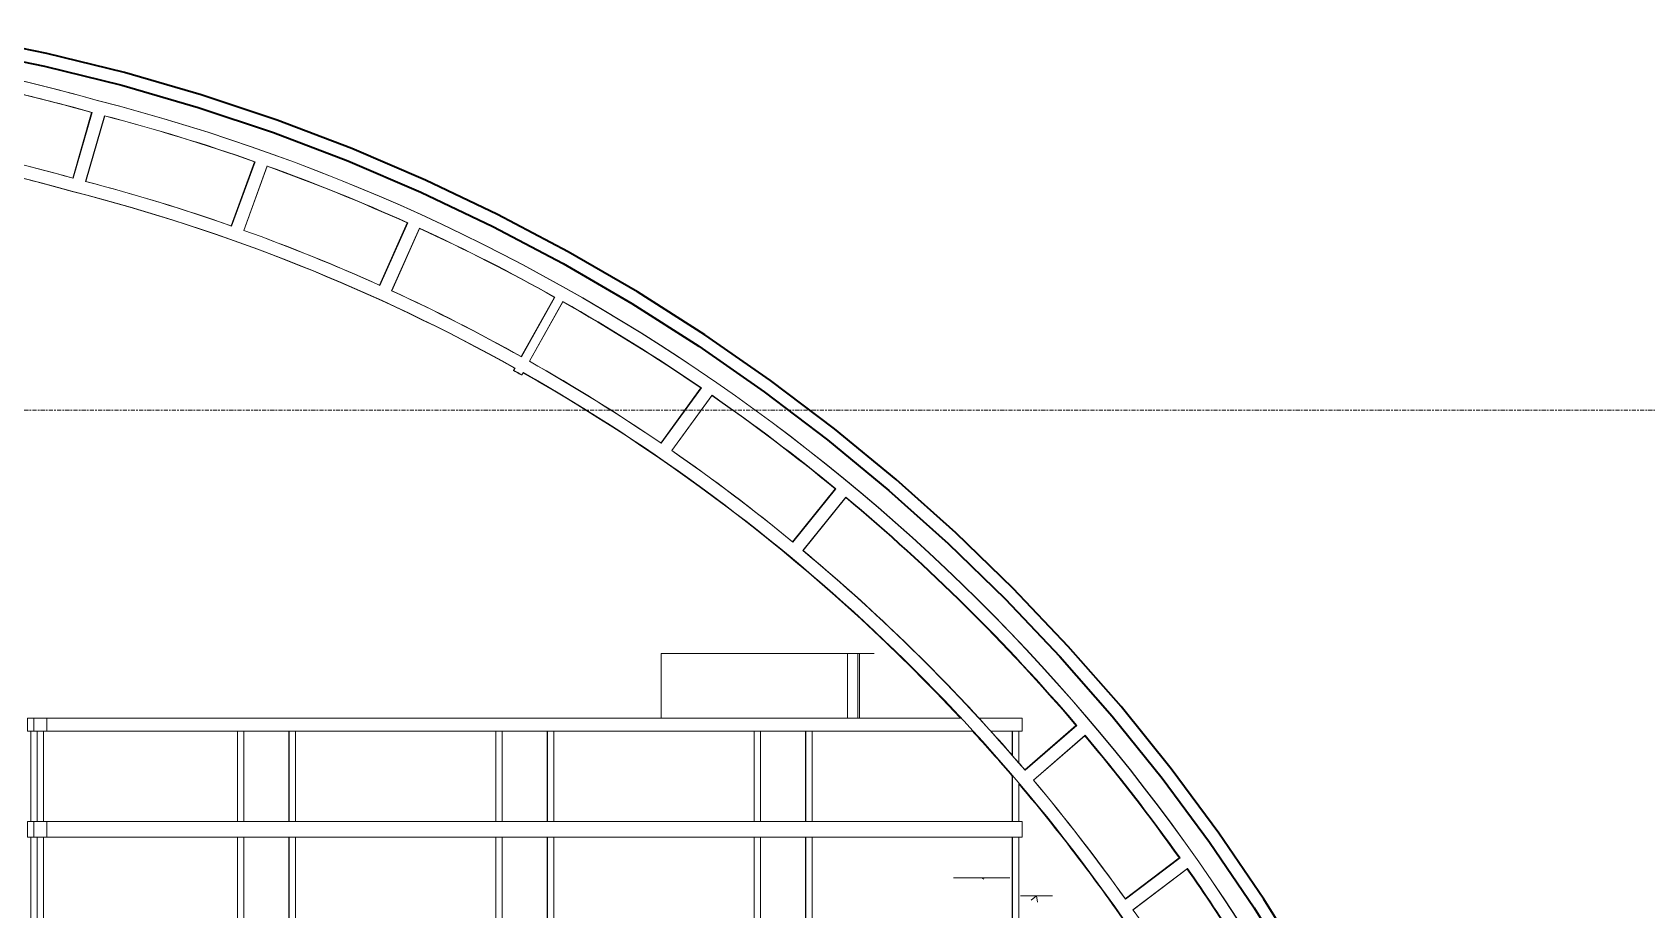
# Model space of a CAD drawing. Header units: millimetres. Extents: x -6070 to 23476, y -682 to 8474.
# Drawn here: x 10260 to 16509, y 4976 to 8372 of the extents above; entities that cross this region are included whole.
import ezdxf

# ---------------------------------------------------------------- set-up
doc = ezdxf.new("R2010")
doc.units = ezdxf.units.MM
doc.linetypes.add('Centre', pattern=[31.75, 6.35, -4.7625, 15.875, -4.7625])
for name, color, linetype, lineweight in [('A-FLOR-LEVL', 51, 'Continuous', 9), ('A-ROOF', 132, 'Continuous', 9), ('M-HVAC-DUCT', 70, 'Continuous', 9), ('P-PIPE', 3, 'Continuous', 9), ('S-BEAM', 12, 'Continuous', 9), ('Балясины', 7, 'Continuous', 9), ('Верхние поручни', 7, 'Continuous', 9), ('Поручни', 250, 'Continuous', 18)]:
    doc.layers.add(name, color=color, linetype=linetype, lineweight=lineweight)

# ---------------------------------------------------------------- blocks, each defined once
blk = doc.blocks.new('Structural Framing 403 - Structural Framing 400-3251128-Section 2')
at = {"layer": 'S-BEAM'}
for p, q in [((10491.2, 8061.7), (10418.2, 7806.9)), ((10511.3, 8108), (10511.7, 8108)), ((10466.6, 7794.2), (10539.6, 8049)), ((10540, 8049), (10467, 7794.2)), ((11122.1, 7871), (11031.4, 7622)), ((11078.5, 7605.2), (11169.2, 7854.3)), ((11169.6, 7854.2), (11079, 7605.2)), ((10466.6, 7794.2), (10467, 7794.2)), ((11713.3, 7634.3), (11605.5, 7392.2)), ((11078.5, 7605.2), (11079, 7605.2)), ((11651.1, 7371.5), (11758.8, 7613.6)), ((11759.2, 7613.6), (11651.5, 7371.5)), ((11651.1, 7371.5), (11651.5, 7371.5)), ((12283.2, 7347.1), (12153.8, 7115.8)), ((12184.1, 7098.8), (12313.5, 7330.1)), ((12313.9, 7330), (12184.5, 7098.8)), ((12129.4, 7072.2), (12124.6, 7063.4)), ((12184.1, 7098.8), (12184.5, 7098.8)), ((12154.8, 7046.4), (12159.7, 7055.1)), ((12154.8, 7046.4), (12155.2, 7046.4)), ((12160, 7055), (12155.2, 7046.4)), ((12850, 6995.7), (12694.2, 6781.2)), ((12735.4, 6752.9), (12891.2, 6967.3)), ((12891.4, 6967.1), (12735.8, 6752.9)), ((12735.4, 6752.9), (12735.8, 6752.9)), ((13370.9, 6604.7), (13204.1, 6398.7)), ((13242.6, 6366.8), (13409.4, 6572.8)), ((13409.7, 6572.6), (13243, 6366.8)), ((13242.6, 6366.8), (13243, 6366.8)), ((14302.8, 5689.7), (14102.8, 5515.8)), ((14135.1, 5477.7), (14335.1, 5651.6)), ((14335.4, 5651.4), (14135.5, 5477.7)), ((14135.1, 5477.7), (14135.5, 5477.7)), ((14702.9, 5176.7), (14491.2, 5017.2)), ((14520, 4976.3), (14731.8, 5135.8)), ((14732.1, 5135.8), (14520.4, 4976.3)), ((14520.4, 4976.3), (14520, 4976.3))]:
    blk.add_line(p, q, dxfattribs=at)
for centre, major_axis, start_param, end_param in [((8431.7, 718.7), (0, 7676.3), 6.008849, 6.205179), ((8432.1, 718.7), (0, 7676.3), 6.008849, 6.165956), ((8431.7, 718.7), (0, 7626.3), 6.009732, 6.087611), ((8431.7, 718.7), (0, 7311.3), 6.008237, 6.558134), ((8667.3, 881.6), (0, 7457.9), 5.275765, 6.033338), ((8667.7, 881.6), (0, 7457.9), 5.275765, 6.033338), ((8667.3, 881.6), (0, 7407.9), 5.945423, 6.027662), ((8431.7, 718.7), (0, 7361.3), 6.009941, 6.08811), ((8432.1, 718.7), (0, 7361.3), 6.009994, 6.08811), ((8667.3, 881.6), (0, 7407.9), 5.859422, 5.938673), ((8667.3, 881.6), (0, 7092.9), 5.773249, 6.033968), ((8667.3, 881.6), (0, 7142.9), 5.945842, 6.028542), ((8667.7, 881.6), (0, 7142.9), 5.945896, 6.028542), ((8667.3, 881.6), (0, 7142.9), 5.85924, 5.938842), ((8667.7, 881.6), (0, 7142.9), 5.859288, 5.938842), ((8667.3, 881.6), (0, 7407.9), 5.773249, 5.852672), ((8667.3, 881.6), (0, 7142.9), 5.773249, 5.85224), ((8667.7, 881.6), (0, 7142.9), 5.773296, 5.85224), ((8667.3, 881.6), (0, 7407.9), 5.683198, 5.768562), ((8667.3, 881.6), (0, 7082.9), 5.768347, 5.773249), ((8667.3, 881.6), (0, 7142.9), 5.684249, 5.768388), ((8667.7, 881.6), (0, 7142.9), 5.684296, 5.768388), ((8667.3, 881.6), (0, 7092.9), 5.275765, 5.768354), ((8667.3, 881.6), (0, 7407.9), 5.595246, 5.676446), ((8667.3, 881.6), (0, 7142.9), 5.594977, 5.677247), ((8667.7, 881.6), (0, 7142.9), 5.595015, 5.677247), ((8667.3, 881.6), (0, 7407.9), 5.418719, 5.588497), ((8667.3, 881.6), (0, 7142.9), 5.418376, 5.587977), ((8667.7, 881.6), (0, 7142.9), 5.418405, 5.587977), ((8667.3, 881.6), (0, 7407.9), 5.330866, 5.411969), ((8667.3, 881.6), (0, 7142.9), 5.329853, 5.411375), ((8667.7, 881.6), (0, 7142.9), 5.329878, 5.411375), ((8667.3, 881.6), (0, 7407.9), 5.275765, 5.324113), ((8667.7, 881.6), (0, 7142.9), 5.275765, 5.322849)]:
    blk.add_ellipse(centre, major_axis=major_axis, ratio=0.999984, start_param=start_param, end_param=end_param, dxfattribs=at)
blk = doc.blocks.new('Structural Framing 404 - Structural Framing 400-3251352-Section 2')
at = {"layer": 'S-BEAM'}
for p, q in [((10416.4, 7807.4), (10489.3, 8061.7)), ((10491, 8061.7), (10417.9, 7807)), ((10491, 8061.7), (10489.3, 8061.7)), ((11029.5, 7622.6), (11119.9, 7871)), ((11121.6, 7871), (11031, 7622)), ((11121.6, 7871), (11119.9, 7871)), ((10416.4, 7755.4), (10414.7, 7755.4)), ((11603.7, 7393), (11711.1, 7634.3)), ((11712.7, 7634.3), (11605, 7392.3)), ((11712.7, 7634.3), (11711.1, 7634.3)), ((12152, 7116.8), (12280.8, 7347.1)), ((12282.5, 7347.1), (12153.3, 7116)), ((12282.5, 7347.1), (12280.8, 7347.1)), ((12122.2, 7063.4), (12127.1, 7072.2)), ((12123.9, 7063.4), (12122.2, 7063.4)), ((12128.7, 7072.2), (12123.9, 7063.4)), ((12128.7, 7072.2), (12127.1, 7072.2)), ((12154.1, 7046.4), (12152.4, 7046.4)), ((12692.4, 6782.3), (12847.4, 6995.7)), ((12849.1, 6995.7), (12693.6, 6781.6)), ((12849.1, 6995.7), (12847.4, 6995.7)), ((13202.5, 6400), (13368.1, 6604.7)), ((13369.8, 6604.7), (13203.5, 6399.2)), ((13369.8, 6604.7), (13368.1, 6604.7)), ((14101.5, 5517.3), (14299.8, 5689.7)), ((14301.5, 5689.7), (14102.1, 5516.3)), ((14301.5, 5689.7), (14299.8, 5689.7)), ((14490.4, 5018.8), (14699.9, 5176.7)), ((14701.6, 5176.7), (14491, 5018)), ((14701.6, 5176.7), (14699.9, 5176.7))]:
    blk.add_line(p, q, dxfattribs=at)
for centre, major_axis, start_param, end_param in [((8430.3, 718.7), (0, 7626.3), 6.009732, 6.087325), ((8432, 718.7), (0, 7626.3), 6.009732, 6.048672), ((8430.3, 718.7), (0, 7311.3), 6.008237, 6.243907), ((8665.8, 881.6), (0, 7407.9), 5.945423, 6.027352), ((8667.5, 881.6), (0, 7407.9), 5.945423, 6.027571), ((8432, 718.7), (0, 7311.3), 6.008237, 6.047489), ((8665.8, 881.6), (0, 7407.9), 5.859422, 5.93835), ((8667.5, 881.6), (0, 7407.9), 5.859422, 5.938564), ((8665.8, 881.6), (0, 7092.9), 5.773249, 6.033968), ((8667.5, 881.6), (0, 7092.9), 5.773249, 6.033968), ((8665.8, 881.6), (0, 7407.9), 5.773249, 5.852339), ((8667.5, 881.6), (0, 7407.9), 5.773249, 5.852548), ((8665.8, 881.6), (0, 7407.9), 5.683198, 5.768227), ((8667.5, 881.6), (0, 7407.9), 5.683198, 5.768426), ((8665.8, 881.6), (0, 7082.9), 5.768347, 5.773249), ((8667.5, 881.6), (0, 7082.9), 5.768347, 5.773249), ((8665.8, 881.6), (0, 7092.9), 5.462767, 5.768059), ((8667.5, 881.6), (0, 7092.9), 5.462767, 5.768267), ((8665.8, 881.6), (0, 7407.9), 5.595246, 5.67612), ((8667.5, 881.6), (0, 7407.9), 5.595246, 5.676305), ((8665.8, 881.6), (0, 7407.9), 5.418719, 5.588169), ((8667.5, 881.6), (0, 7407.9), 5.418719, 5.588346), ((8665.8, 881.6), (0, 7092.9), 5.419892, 5.45315), ((8667.5, 881.6), (0, 7092.9), 5.42026, 5.45315), ((8665.8, 881.6), (0, 7407.9), 5.330866, 5.411708), ((8667.5, 881.6), (0, 7407.9), 5.330866, 5.411883), ((8667.5, 881.6), (0, 7092.9), 5.303631, 5.414814), ((8665.8, 881.6), (0, 7092.9), 5.303631, 5.414446), ((8665.8, 881.6), (0, 7407.9), 5.275765, 5.323865), ((8667.5, 881.6), (0, 7407.9), 5.275765, 5.324031)]:
    blk.add_ellipse(centre, major_axis=major_axis, ratio=0.999729, start_param=start_param, end_param=end_param, dxfattribs=at)
blk = doc.blocks.new('Structural Framing 405 - Structural Framing 400-3251881-Section 2')
at = {"layer": 'S-BEAM'}
for p, q in [((10467.4, 7794.2), (10540.2, 8048.3)), ((11079.3, 7605.2), (11169.6, 7853.3)), ((11651.9, 7371.5), (11759.1, 7612.4)), ((12184.9, 7098.8), (12313.5, 7328.6)), ((12155.6, 7046.4), (12155.3, 7046.4)), ((12155.6, 7046.4), (12159.7, 7053.7)), ((12736.2, 6752.9), (12890.8, 6965.7)), ((13243.4, 6366.8), (13408.7, 6571)), ((14135.9, 5477.7), (14333.7, 5649.6)), ((14520.8, 4976.3), (14730.1, 5133.9))]:
    blk.add_line(p, q, dxfattribs=at)
for centre, major_axis, start_param, end_param in [((8432.5, 718.7), (0, 7676.3), 6.008849, 6.165956), ((8668.1, 881.6), (0, 7457.9), 5.275765, 6.033338), ((8432.5, 718.7), (0, 7361.3), 6.0103, 6.08811), ((8668.1, 881.6), (0, 7142.9), 5.946225, 6.028542), ((8668.1, 881.6), (0, 7142.9), 5.859632, 5.938842), ((8668.1, 881.6), (0, 7142.9), 5.773642, 5.85224), ((8668.1, 881.6), (0, 7142.9), 5.684629, 5.768388), ((8668.1, 881.6), (0, 7142.9), 5.595356, 5.677247), ((8668.1, 881.6), (0, 7142.9), 5.456123, 5.587977), ((8668.1, 881.6), (0, 7142.9), 5.428931, 5.446671), ((8668.1, 881.6), (0, 7142.9), 5.418718, 5.423623), ((8668.1, 881.6), (0, 7142.9), 5.330175, 5.411375)]:
    blk.add_ellipse(centre, major_axis=major_axis, ratio=0.999994, start_param=start_param, end_param=end_param, dxfattribs=at)
blk = doc.blocks.new('Coupling - Generic - Standard-3346047-Section 2')
at = {"layer": 'P-PIPE'}
for p, q in [((14209.4, 5030.3), (14085, 5030.3)), ((14209.4, 5029.7), (14085.1, 5029.7)), ((14147.3, 5029.7), (14147.2, 5030.3))]:
    blk.add_line(p, q, dxfattribs=at)
blk = doc.blocks.new('Flange - Slip-on - Steel - PN 10 - Standard-3172008-Section 2')
at = {"layer": 'P-PIPE'}
for p, q in [((14044.4, 5099.6), (13826.5, 5099.6)), ((13935.4, 5099.7), (13935.5, 5099.6)), ((13935.4, 5099.7), (13935.4, 5099.7)), ((13935.5, 5099.6), (13935.6, 5099.5))]:
    blk.add_line(p, q, dxfattribs=at)
blk = doc.blocks.new('Flange - Slip-on - Steel - PN 10 - Standard-V1-Section 2')
at = {"layer": 'P-PIPE'}
for p, q in [((13826.3, 5099.8), (14044.2, 5099.8)), ((13935.2, 5099.8), (13935.1, 5099.9)), ((13935.3, 5099.7), (13935.2, 5099.8)), ((13935.4, 5099.7), (13935.3, 5099.7))]:
    blk.add_line(p, q, dxfattribs=at)
blk = doc.blocks.new('Ограждение - 25mm-V29-Section 2')
at = {"layer": 'Балясины'}
for p, q in [((10253.7, 5317.4), (10253.7, 5667.4)), ((10253.7, 4617.4), (10253.7, 5257.4)), ((10253.7, 4617.4), (10278.7, 4617.4))]:
    blk.add_line(p, q, dxfattribs=at)
blk = doc.blocks.new('Ограждение - 25mm-V30-Section 2')
at = {"layer": 'Балясины'}
for p, q in [((14053.6, 5667.4), (14053.6, 5572)), ((14078.8, 5543.5), (14078.8, 5667.4)), ((14053.6, 5494.1), (14053.6, 5317.4)), ((14078.8, 5317.4), (14078.8, 5464.6)), ((14053.6, 5257.4), (14053.6, 4834.5)), ((14078.8, 4834.5), (14078.8, 5257.4))]:
    blk.add_line(p, q, dxfattribs=at)
blk = doc.blocks.new('Ограждение - 25mm-V31-Section 2')
at = {"layer": 'Балясины'}
for p, q in [((14053.7, 5571.9), (14053.7, 5667.4)), ((14078.7, 5543.6), (14078.7, 5667.4)), ((14053.7, 5317.4), (14053.7, 5494)), ((14078.7, 5317.4), (14078.7, 5464.7)), ((14053.7, 4617.4), (14053.7, 5257.4)), ((14078.7, 4617.4), (14078.7, 5257.4)), ((14053.7, 4617.4), (14078.7, 4617.4))]:
    blk.add_line(p, q, dxfattribs=at)
blk = doc.blocks.new('Ограждение - 25mm-V32-Section 2')
at = {"layer": 'Балясины'}
for p, q in [((10278.6, 5317.4), (10278.6, 5667.4)), ((10303.8, 5667.4), (10303.8, 5317.4)), ((10278.6, 4617.4), (10278.6, 5257.4)), ((10303.8, 5257.4), (10303.8, 4617.4))]:
    blk.add_line(p, q, dxfattribs=at)
blk = doc.blocks.new('Ограждение - 25mm-V33-Section 2')
at = {"layer": 'Балясины'}
for p, q in [((11253.6, 5667.4), (11253.6, 5317.4)), ((11253.8, 5317.4), (11253.8, 5667.4)), ((11278.8, 5317.4), (11278.8, 5667.4)), ((11253.6, 5257.4), (11253.6, 4834.5)), ((11253.8, 4834.5), (11253.8, 5257.4)), ((11278.8, 4834.5), (11278.8, 5257.4))]:
    blk.add_line(p, q, dxfattribs=at)
blk = doc.blocks.new('Ограждение - 25mm-V34-Section 2')
at = {"layer": 'Балясины'}
for p, q in [((12253.6, 5667.4), (12253.6, 5317.4)), ((12253.8, 5317.4), (12253.8, 5667.4)), ((12278.8, 5317.4), (12278.8, 5667.4)), ((12253.6, 5257.4), (12253.6, 4834.5)), ((12253.8, 4834.5), (12253.8, 5257.4)), ((12278.8, 4834.5), (12278.8, 5257.4))]:
    blk.add_line(p, q, dxfattribs=at)
blk = doc.blocks.new('Ограждение - 25mm-V35-Section 2')
at = {"layer": 'Балясины'}
for p, q in [((13253.6, 5667.4), (13253.6, 5317.4)), ((13253.7, 5317.4), (13253.7, 5667.4)), ((13278.7, 5317.4), (13278.7, 5667.4)), ((13253.6, 5257.4), (13253.6, 4834.5)), ((13253.7, 4834.5), (13253.7, 5257.4)), ((13278.7, 4834.5), (13278.7, 5257.4))]:
    blk.add_line(p, q, dxfattribs=at)
blk = doc.blocks.new('Ограждение - 25mm-V36-Section 2')
at = {"layer": 'Балясины'}
for p, q in [((13053.7, 5317.4), (13053.7, 5667.4)), ((13053.8, 5317.4), (13053.8, 5667.4)), ((13078.8, 5667.4), (13078.8, 5317.4)), ((13053.7, 4834.5), (13053.7, 5257.4)), ((13053.8, 4617.4), (13053.8, 5257.4)), ((13078.8, 5257.4), (13078.8, 4617.4)), ((13053.8, 4617.4), (13078.8, 4617.4))]:
    blk.add_line(p, q, dxfattribs=at)
blk = doc.blocks.new('Ограждение - 25mm-V37-Section 2')
at = {"layer": 'Балясины'}
for p, q in [((12053.7, 5317.4), (12053.7, 5667.4)), ((12053.9, 5317.4), (12053.9, 5667.4)), ((12078.9, 5667.4), (12078.9, 5317.4)), ((12053.7, 4834.5), (12053.7, 5257.4)), ((12053.9, 4617.4), (12053.9, 5257.4)), ((12078.9, 5257.4), (12078.9, 4617.4)), ((12053.9, 4617.4), (12078.9, 4617.4))]:
    blk.add_line(p, q, dxfattribs=at)
blk = doc.blocks.new('Ограждение - 25mm-V38-Section 2')
at = {"layer": 'Балясины'}
for p, q in [((11053.7, 5317.4), (11053.7, 5667.4)), ((11053.9, 5317.4), (11053.9, 5667.4)), ((11078.9, 5667.4), (11078.9, 5317.4)), ((11053.7, 4834.5), (11053.7, 5257.4)), ((11053.9, 4617.4), (11053.9, 5257.4)), ((11078.9, 5257.4), (11078.9, 4617.4)), ((11053.9, 4617.4), (11078.9, 4617.4))]:
    blk.add_line(p, q, dxfattribs=at)
blk = doc.blocks.new('Ограждение - 25mm-V39-Section 2')
at = {"layer": 'Балясины'}
for p, q in [((10278.7, 5317.4), (10278.7, 5667.4)), ((10303.7, 5317.4), (10303.7, 5667.4)), ((10278.7, 4617.4), (10278.7, 5257.4)), ((10303.7, 4617.4), (10303.7, 5257.4)), ((10278.7, 4617.4), (10291.2, 4617.4)), ((10301.2, 4617.4), (10303.7, 4617.4))]:
    blk.add_line(p, q, dxfattribs=at)
blk = doc.blocks.new('Ограждение - Ограждение-3381258-Section 2')
at = {"layer": 'Верхние поручни'}
for p, q in [((10241.2, 5667.4), (10241.2, 5717.4)), ((10266.2, 5717.4), (10241.2, 5717.4)), ((12694.5, 5717.4), (10316.2, 5717.4)), ((13854.1, 5717.4), (13461.5, 5717.4)), ((14091.2, 5717.4), (13924.1, 5717.4)), ((14091.2, 5717.4), (14091.2, 5667.4)), ((10266.2, 5667.4), (10241.2, 5667.4)), ((10316.2, 5667.4), (13900.5, 5667.4)), ((13969.4, 5667.4), (14091.2, 5667.4))]:
    blk.add_line(p, q, dxfattribs=at)
at = {"layer": 'Поручни'}
for p, q in [((10316.2, 5717.4), (10266.2, 5717.4)), ((10266.2, 5717.4), (10266.2, 5667.4)), ((10316.2, 5667.4), (10316.2, 5717.4)), ((10266.2, 5667.4), (10316.2, 5667.4)), ((10316.2, 5317.4), (10266.2, 5317.4)), ((10266.2, 5317.4), (10266.2, 5257.4)), ((10316.2, 5257.4), (10316.2, 5317.4)), ((10266.2, 5257.4), (10316.2, 5257.4))]:
    blk.add_line(p, q, dxfattribs=at)
at = {"layer": 'Поручни', "color": 7, "lineweight": 9}
for p, q in [((10241.2, 5257.4), (10241.2, 5317.4)), ((10266.2, 5317.4), (10241.2, 5317.4)), ((14091.2, 5317.4), (10316.2, 5317.4)), ((14091.2, 5317.4), (14091.2, 5257.4)), ((10266.2, 5257.4), (10241.2, 5257.4)), ((10316.2, 5257.4), (14091.2, 5257.4))]:
    blk.add_line(p, q, dxfattribs=at)
for name in ['Ограждение - 25mm-V29-Section 2', 'Ограждение - 25mm-V32-Section 2', 'Ограждение - 25mm-V39-Section 2', 'Ограждение - 25mm-V38-Section 2', 'Ограждение - 25mm-V33-Section 2', 'Ограждение - 25mm-V37-Section 2', 'Ограждение - 25mm-V34-Section 2', 'Ограждение - 25mm-V36-Section 2', 'Ограждение - 25mm-V35-Section 2', 'Ограждение - 25mm-V30-Section 2', 'Ограждение - 25mm-V31-Section 2']:
    blk.add_blockref(name, (0, 0))
blk = doc.blocks.new('Тип верхнего поручня - Верхний поручень_Внутренний_-3381593-Section 2')
at = {"layer": 'Верхние поручни'}
for p, q in [((10241.2, 5667.4), (10241.2, 5717.4)), ((10266.2, 5717.4), (10241.2, 5717.4)), ((10316.2, 5717.4), (10266.2, 5717.4)), ((10266.2, 5717.4), (10266.2, 5667.4)), ((10316.2, 5667.4), (10316.2, 5717.4)), ((12694.5, 5717.4), (10316.2, 5717.4)), ((13854.1, 5717.4), (13461.5, 5717.4)), ((14091.2, 5717.4), (13924.1, 5717.4)), ((14091.2, 5717.4), (14091.2, 5667.4)), ((10266.2, 5667.4), (10241.2, 5667.4)), ((10266.2, 5667.4), (10316.2, 5667.4)), ((10316.2, 5667.4), (13900.5, 5667.4)), ((13969.4, 5667.4), (14091.2, 5667.4))]:
    blk.add_line(p, q, dxfattribs=at)
blk = doc.blocks.new('Duct Accessories 2 - Duct Accessories 1-3382723-Section 2')
at = {"layer": 'M-HVAC-DUCT'}
for p, q in [((12694.5, 5967.1), (13415, 5967.1)), ((12694.5, 5967.1), (12694.5, 5717.1)), ((13415, 5967.1), (13455.9, 5967.1)), ((13415, 5967.1), (13415, 5717.1)), ((13455.9, 5967.1), (13461.5, 5967.1)), ((13455.9, 5967.1), (13455.9, 5717.1)), ((13461.5, 5967.1), (13519.1, 5967.1)), ((13461.5, 5967.1), (13461.5, 5717.1)), ((13415, 5717.1), (12694.5, 5717.1)), ((13455.9, 5717.1), (13415, 5717.1)), ((13461.5, 5717.1), (13455.9, 5717.1))]:
    blk.add_line(p, q, dxfattribs=at)

msp = doc.modelspace()

# ---------------------------------------------------------------- linework, layer by layer
at = {"layer": 'A-FLOR-LEVL', "linetype": 'Centre'}
msp.add_line((-6070, 6910), (22675.7, 6910), dxfattribs=at)
at = {"layer": 'A-ROOF', "lineweight": 35, "flags": 128}
for points in [[(15191.2, 4754.1), (15027.5, 5016.8), (14853.3, 5272.7), (14668.8, 5521.3), (14474.4, 5762.2), (14270.4, 5994.9), (14057, 6219.2), (13834.7, 6434.7), (13603.9, 6640.9), (13364.8, 6837.6), (13118, 7024.4), (12863.7, 7201), (12602.5, 7367.1), (12334.8, 7522.5), (12060.9, 7666.9), (11781.5, 7800), (11496.8, 7921.7), (11207.5, 8031.6), (10913.9, 8129.8), (10616.5, 8215.9), (10315.9, 8289.9), (10012.6, 8351.5)], [(10005.8, 8302), (10307.4, 8240.5), (10606.3, 8166.9), (10901.9, 8081.1), (11193.8, 7983.4), (11481.5, 7873.9), (11764.5, 7752.8), (12042.3, 7620.3), (12314.5, 7476.6), (12580.6, 7321.9), (12840.2, 7156.6), (13092.9, 6980.8), (13338.3, 6794.8), (13575.8, 6599.1), (13805.2, 6393.8), (14026.1, 6179.4), (14238, 5956.2), (14440.7, 5724.6), (14633.8, 5484.8), (14817, 5237.5), (14990, 4982.9), (15152.5, 4721.4)]]:
    msp.add_lwpolyline(points, dxfattribs=at)
at = {"layer": 'P-PIPE'}
for p, q in [((13943.4, 5094), (13935.6, 5099.5)), ((14147.2, 5030.3), (14126.6, 5013.4)), ((14150.6, 5005.7), (14147.3, 5029.7))]:
    msp.add_line(p, q, dxfattribs=at)

# ---------------------------------------------------------------- block references
at = {"layer": 'M-HVAC-DUCT'}
msp.add_blockref('Duct Accessories 2 - Duct Accessories 1-3382723-Section 2', (0, 0), dxfattribs=at)
at = {"layer": 'P-PIPE'}
for name in ['Flange - Slip-on - Steel - PN 10 - Standard-V1-Section 2', 'Flange - Slip-on - Steel - PN 10 - Standard-3172008-Section 2', 'Coupling - Generic - Standard-3346047-Section 2']:
    msp.add_blockref(name, (0, 0), dxfattribs=at)
at = {"layer": 'S-BEAM'}
for name in ['Structural Framing 403 - Structural Framing 400-3251128-Section 2', 'Structural Framing 404 - Structural Framing 400-3251352-Section 2', 'Structural Framing 405 - Structural Framing 400-3251881-Section 2']:
    msp.add_blockref(name, (0, 0), dxfattribs=at)
at = {"layer": 'Балясины'}
msp.add_blockref('Ограждение - Ограждение-3381258-Section 2', (0, 0), dxfattribs=at)
at = {"layer": 'Верхние поручни'}
msp.add_blockref('Тип верхнего поручня - Верхний поручень_Внутренний_-3381593-Section 2', (0, 0), dxfattribs=at)

doc.saveas('drawing.dxf')
